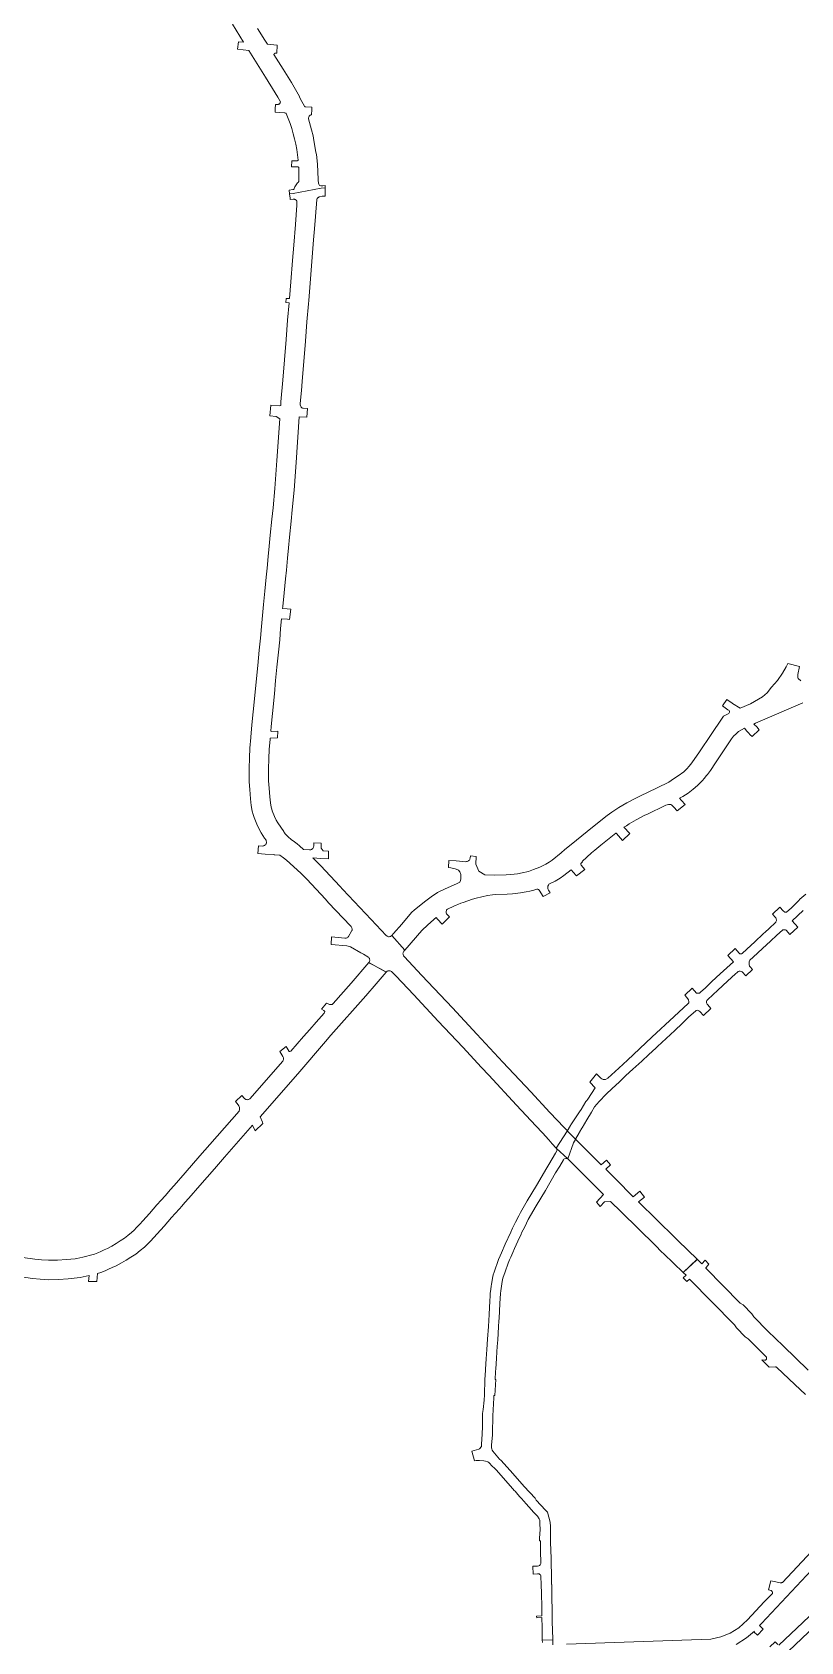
# Model space of a CAD drawing. Header units: inches. Extents: x 704148 to 723432, y 7075344 to 7101810.
# Drawn here: x 712945 to 714149, y 7086646 to 7089169 of the extents above; entities that cross this region are included whole.
import ezdxf

# ---------------------------------------------------------------- set-up
doc = ezdxf.new("R2010")
doc.units = ezdxf.units.IN
doc.header["$MEASUREMENT"] = 0
doc.layers.add('gisdb.gisadmin', color=7, linetype='Continuous', lineweight=9, true_color=0xccf5fc)

msp = doc.modelspace()

# ---------------------------------------------------------------- linework, layer by layer
at = {"layer": 'gisdb.gisadmin'}
for points in [[(713298.1176, 7089175.0116), (713309.6775, 7089156.5479), (713313.5227, 7089150.4062), (713328.8215, 7089148.7932), (713328.2033, 7089136.2966), (713326.6989, 7089136.4509), (713326.4923, 7089136.4543), (713326.4902, 7089136.4579), (713326.4206, 7089136.4554), (713326.3833, 7089136.4541), (713326.2815, 7089136.4504), (713326.0739, 7089136.4285), (713325.8682, 7089136.3921), (713325.6656, 7089136.3415), (713325.5658, 7089136.3109), (713325.3695, 7089136.2395), (713325.1787, 7089136.1545), (713324.9943, 7089136.0566), (713324.8172, 7089135.946), (713324.6481, 7089135.8233), (713324.4881, 7089135.6892), (713324.3377, 7089135.5443), (713324.1978, 7089135.3893), (713324.069, 7089135.2249), (713323.9519, 7089135.052), (713323.8472, 7089134.8713), (713323.7553, 7089134.6838), (713323.6766, 7089134.4903), (713323.6424, 7089134.3917), (713323.6116, 7089134.2919), (713337.9967, 7089111.3156), (713351.1014, 7089090.3844), (713355.4637, 7089083.1735), (713359.603, 7089075.8324), (713363.5154, 7089068.3678), (713363.7024, 7089067.9828), (713364.8523, 7089065.615), (713372.1474, 7089052.5426), (713372.2543, 7089052.5202), (713372.4765, 7089052.4933), (713372.7657, 7089052.4582), (713373.4573, 7089052.4104), (713383.193, 7089051.5875), (713383.0653, 7089049.7409), (713382.8782, 7089045.9214), (713382.5096, 7089041.8798), (713382.3489, 7089039.8863), (713382.2639, 7089039.6513), (713381.74, 7089039.68), (713380.73, 7089039.36), (713379.83, 7089038.72), (713379.02, 7089037.68), (713378.21, 7089036.05), (713377.93, 7089035.09), (713377.8907, 7089034.3676), (713377.85, 7089033.62), (713382.75, 7089016.39), (713385.12, 7089006.63), (713386.35, 7088999.66), (713389.58, 7088981.31), (713390.26, 7088977.48), (713392.04, 7088962.43), (713392.05, 7088962.27), (713392.86, 7088938.48), (713392.9288, 7088937.6921), (713392.9304, 7088937.6044), (713392.9638, 7088937.2906), (713393.36, 7088932.75), (713393.97, 7088930.96), (713394.38, 7088930.19), (713395.36, 7088929.09), (713397, 7088928.43), (713397.72, 7088928.34), (713398.82, 7088928.33), (713400.31, 7088928.44), (713404.2045, 7088928.9353), (713404.1921, 7088928.0415), (713404.1536, 7088925.2619), (713397.5431, 7088924.7517), (713353.6712, 7088916.7109), (713348.2937, 7088915.9728), (713347.4361, 7088921.8773), (713353.1479, 7088922.5681), (713353.6599, 7088922.6744), (713354.1457, 7088922.868), (713354.7932, 7088923.3085), (713355.1516, 7088923.6893), (713355.4385, 7088924.1265), (713355.8367, 7088925.1689), (713356.5429, 7088926.9065), (713357.3979, 7088928.576), (713358.3951, 7088930.1645), (713359.5269, 7088931.6602), (713360.7848, 7088933.0515), (713362.1592, 7088934.3278), (713362.4041, 7088934.576), (713362.6816, 7088935.0182), (713362.8353, 7088935.5172), (713362.8622, 7088935.7805), (713362.6863, 7088957.1533), (713362.6683, 7088957.4955), (713362.5863, 7088957.5596), (713362.5022, 7088957.6208), (713362.416, 7088957.6791), (713362.3278, 7088957.7343), (713362.2377, 7088957.7865), (713362.146, 7088957.8355), (713362.0525, 7088957.8813), (713361.8611, 7088957.963), (713361.7635, 7088957.9988), (713361.6646, 7088958.0312), (713361.5646, 7088958.0602), (713361.4638, 7088958.0857), (713361.3621, 7088958.1077), (713361.2596, 7088958.1261), (713361.1567, 7088958.141), (713361.0532, 7088958.1523), (713360.9494, 7088958.1599), (713351.4751, 7088958.3702), (713351.5354, 7088967.4959), (713359.7876, 7088967.7583), (713359.8918, 7088967.7671), (713359.9957, 7088967.7795), (713360.0991, 7088967.7955), (713360.2018, 7088967.8151), (713360.3038, 7088967.8383), (713360.405, 7088967.865), (713360.5051, 7088967.8952), (713360.6041, 7088967.9289), (713360.7019, 7088967.966), (713360.7984, 7088968.0065), (713360.8933, 7088968.0504), (713360.9867, 7088968.0975), (713361.0784, 7088968.1479), (713361.1683, 7088968.2014), (713361.2562, 7088968.258), (713361.3421, 7088968.3177), (713361.4259, 7088968.3803), (713361.5075, 7088968.4458), (713361.5867, 7088968.5141), (713361.6635, 7088968.5851), (713361.7378, 7088968.6588), (713361.8094, 7088968.735), (713360.8267, 7088977.1304), (713359.5549, 7088985.4869), (713357.9957, 7088993.7946), (713356.1508, 7089002.0435), (713354.0224, 7089010.2239), (713351.6131, 7089018.3259), (713348.9258, 7089026.3401), (713345.9636, 7089034.2568), (713342.7301, 7089042.0666), (713342.2694, 7089042.3017), (713341.9498, 7089042.4314), (713341.6221, 7089042.5388), (713340.9483, 7089042.6847), (713340.4658, 7089042.733), (713325.5072, 7089043.8598), (713325.7435, 7089048.9744), (713326.3365, 7089056.0485), (713326.8685, 7089056.0321), (713328.1416, 7089055.9928), (713329.1699, 7089055.9731), (713329.6878, 7089056.0201), (713330.3653, 7089056.1658), (713330.6949, 7089056.2736), (713331.1733, 7089056.4773), (713331.628, 7089056.7296), (713332.1887, 7089057.1369), (713332.6879, 7089057.6177), (713332.9112, 7089057.8829), (713333.2105, 7089058.3081), (713333.464, 7089058.7621), (713333.925, 7089060.2465), (713329.9187, 7089067.4248), (713325.6739, 7089074.4646), (713310.5315, 7089098.6505), (713284.2428, 7089140.6394), (713266.8186, 7089142.6035), (713268.1003, 7089154.3415), (713276.1537, 7089153.5596), (713258.8205, 7089181.9063)], [(714152.744, 7088118.2917), (714078.6051, 7088086.0368), (714076.0665, 7088084.9323), (714080.3508, 7088080.257), (714084.3681, 7088075.8729), (714073.51, 7088065.09), (714069.96, 7088068.21), (714067.4578, 7088071.0511), (714065.1371, 7088073.6862), (714061.0203, 7088078.3606), (714052.0811, 7088073.1677), (714047.943, 7088069.7216), (714044.2224, 7088065.8286), (714040.9672, 7088061.5388), (714015.7102, 7088024.006), (714007.7238, 7088012.1378), (714003.172, 7088005.8885), (714001.8275, 7088004.0426), (713998.1813, 7087999.7477), (713995.3459, 7087996.4078), (713987.361, 7087988.4425), (713980.9465, 7087982.8374), (713972.7629, 7087976.675), (713964.3279, 7087971.2757), (713959.4859, 7087968.6618), (713962.52, 7087965.16), (713968.4618, 7087958.8321), (713955.6743, 7087948.7642), (713950.57, 7087954.39), (713946.78, 7087958.11), (713945.83, 7087958.64), (713944.73, 7087958.92), (713943.69, 7087958.94), (713942.35, 7087958.84), (713940.17, 7087958.27), (713937.99, 7087957.46), (713908.2579, 7087943.306), (713905.0254, 7087941.8432), (713891.5453, 7087934.7796), (713880.2753, 7087928.2346), (713876.1497, 7087925.5225), (713872.3222, 7087923.0064), (713881.417, 7087913.1443), (713870.25, 7087902.52), (713860.71, 7087913.37), (713859.936, 7087913.6984), (713859.8012, 7087913.7555), (713836.2265, 7087894.8603), (713826.6897, 7087887.1514), (713821.43, 7087882.85), (713806.59, 7087869.42), (713807.25, 7087868.67), (713805.38, 7087867.03), (713804.89, 7087866.32), (713804.75, 7087865.4), (713804.8, 7087864.77), (713805.28, 7087863.78), (713811.198, 7087857.0343), (713797.8534, 7087847.0071), (713796.8953, 7087848.1178), (713789.3258, 7087856.5182), (713777.9672, 7087847.2365), (713772.1666, 7087843.3158), (713764.5311, 7087838.623), (713754.7196, 7087833.7543), (713753.78, 7087832.11), (713753.23, 7087830.61), (713753, 7087828.54), (713753.12, 7087826.43), (713753.85, 7087824.59), (713756.4506, 7087820.3532), (713745.6158, 7087814.7575), (713739.56, 7087824.27), (713738.43, 7087825.48), (713737.24, 7087825.96), (713735.82, 7087826.07), (713730.8314, 7087824.4977), (713724.77, 7087823.12), (713718.9708, 7087822.0213), (713710.3889, 7087820.2294), (713697.699, 7087818.7221), (713688.9978, 7087818.2269), (713670.4629, 7087817.6122), (713666.1387, 7087817.3124), (713658.45, 7087816.02), (713640.62, 7087811.9), (713634.83, 7087810.19), (713620.4178, 7087805.4137), (713616.6132, 7087804.032), (713612.1389, 7087802.1561), (713609.2976, 7087800.9648), (713605.8, 7087799.47), (713595.59, 7087794.61), (713594.4, 7087793.78), (713594, 7087792.62), (713593.73, 7087790.99), (713593.68, 7087789.32), (713593.84, 7087788.5), (713594.29, 7087787.65), (713597.76, 7087783.9), (713598.7783, 7087782.7878), (713587.3768, 7087771.2342), (713580.16, 7087779.02), (713577.8094, 7087781.485), (713574.6667, 7087778.9951), (713573.6279, 7087778.0695), (713564.9164, 7087770.3075), (713555.6841, 7087761.0711), (713528.9573, 7087730.47), (713508.6659, 7087753.5811), (713511.05, 7087756.32), (713523.9, 7087771.08), (713539.54, 7087789.24), (713544.15, 7087793.46), (713553.99, 7087801.3), (713559.889, 7087806.1885), (713569.9085, 7087813.8093), (713580.2899, 7087820.9291), (713592.2347, 7087826.7225), (713609.9, 7087834.48), (713614.95, 7087837.14), (713616.13, 7087839.49), (713616.75, 7087842.18), (713616.78, 7087849.26), (713615.17, 7087853.07), (713612.85, 7087855.58), (713609.33, 7087857.26), (713607.69, 7087858.04), (713600.72, 7087859.59), (713597.5055, 7087859.7711), (713597.9323, 7087871.0833), (713609.395, 7087870.249), (713624.648, 7087869.153), (713625.6895, 7087869.1591), (713626.7143, 7087869.3452), (713627.6914, 7087869.7058), (713628.5915, 7087870.2298), (713629.3874, 7087870.9017), (713630.0551, 7087871.701), (713630.5745, 7087872.6038), (713630.9299, 7087873.5828), (713631.1107, 7087874.6085), (713631.5171, 7087878.4341), (713640.52, 7087877.02), (713640.21, 7087865.2), (713644.92, 7087854.21), (713654.3, 7087848.65), (713670.03, 7087848.05), (713687.66, 7087848.6), (713695.04, 7087849.02), (713705.48, 7087850.26), (713712.6272, 7087851.7523), (713722.53, 7087853.82), (713730.77, 7087856.79), (713740.55, 7087860.66), (713749.84, 7087865.27), (713755.11, 7087868.48), (713759.8, 7087871.65), (713773.8, 7087883.09), (713779.66, 7087888.12), (713789.55, 7087896.22), (713822.94, 7087923.21), (713845.96, 7087941.61), (713853.16, 7087946.79), (713864.28, 7087954.1), (713876.85, 7087961.4), (713892.14, 7087969.38), (713897.09, 7087971.62), (713924.3768, 7087984.9327), (713942.53, 7087994.01), (713949.941, 7087998.8809), (713957.2928, 7088003.7129), (713965.9651, 7088010.1021), (713971.1498, 7088015.045), (713973.8992, 7088018.1641), (713977.1315, 7088021.831), (713982.5026, 7088029.1099), (713990.5812, 7088041.115), (714008.7383, 7088068.2786), (714026.098, 7088094.1501), (714028.43, 7088097.36), (714036.65, 7088101.35), (714037.8531, 7088103.3802), (714037.93, 7088103.51), (714037.93, 7088104.6), (714037.82, 7088105.21), (714037.34, 7088105.89), (714035.224, 7088107.3428), (714026.623, 7088113.2481), (714033.3337, 7088123.1713), (714041.81, 7088117.7), (714042.6148, 7088117.1807), (714054.38, 7088109.59), (714070.53, 7088116.59), (714076.92, 7088119.99), (714089.34, 7088127.52), (714096.63, 7088133.94), (714103.7781, 7088142.4339), (714113.02, 7088153.38), (714120.66, 7088164.8), (714126.66, 7088174.78), (714129.2457, 7088179.9514), (714147.55, 7088174.93), (714145.02, 7088162.35), (714144.86, 7088160.88), (714144.87, 7088159.33), (714145.09, 7088157.88), (714145.54, 7088156.35), (714149.71, 7088152.76)], [(714153.36, 7087792.47), (714136.13, 7087776.49), (714144.6158, 7087766.5219), (714132.4067, 7087755.105), (714126.52, 7087761.83), (714125.68, 7087762.21), (714124.02, 7087762.5), (714122.49, 7087762.46), (714121.55, 7087762.2), (714120.81, 7087761.73), (714112.17, 7087753.99), (714101.87, 7087744.7), (714089.52, 7087732.99), (714074.72, 7087719.26), (714069.75, 7087714.66), (714069.15, 7087713.54), (714068.69, 7087712.34), (714068.42, 7087709.51), (714068.51, 7087708.23), (714069.28, 7087705.53), (714069.64, 7087704.68), (714070.05, 7087704.08), (714073.6697, 7087700.1476), (714063.3222, 7087690.443), (714057.58, 7087696.68), (714056.15, 7087697.14), (714054.5, 7087697.35), (714053.04, 7087697.33), (714051.47, 7087696.84), (714049.65, 7087695.52), (714046.9, 7087693.19), (714034.64, 7087681.96), (714019.63, 7087667.99), (714003.77, 7087653.27), (714002.62, 7087652.12), (714002.15, 7087651.41), (714001.86, 7087650.35), (714001.75, 7087649), (714001.82, 7087647.84), (714002.13, 7087646.92), (714002.76, 7087645.65), (714003.58, 7087644.7), (714008.6928, 7087639.2078), (713997.0088, 7087628.2497), (713991.41, 7087634.06), (713989.77, 7087635.39), (713988.43, 7087636.11), (713986.88, 7087636.16), (713985.57, 7087635.84), (713984.25, 7087634.96), (713974.2, 7087625.71), (713963.37, 7087615.39), (713951.82, 7087604.37), (713938.45, 7087591.92), (713924.77, 7087579.2), (713922.2, 7087576.82), (713911.17, 7087566.66), (713900.14, 7087556.49), (713886.43, 7087544.17), (713875.1344, 7087533.792), (713870.72, 7087529.44), (713864.61, 7087523.67), (713853.79, 7087513.39), (713844.51, 7087504.49), (713833.25, 7087493.21), (713826.28, 7087484.72), (713821.21, 7087476.76), (713814.03, 7087464.7), (713806.6689, 7087451.9688), (713806.34, 7087451.4), (713802.76, 7087445.191), (713802.2634, 7087444.3297), (713796.3995, 7087434.1595), (713796.1, 7087433.64), (713793.11, 7087428.54), (713784.27, 7087403.17), (713782.91, 7087403.77), (713780.97, 7087403.76), (713779.22, 7087403.33), (713778.22, 7087402.6), (713777.44, 7087401.83), (713771.5501, 7087391.9641), (713765.13, 7087381.21), (713749.1, 7087353.73), (713734.658, 7087329.6993), (713722.3918, 7087308.1878), (713716.689, 7087296.941), (713711.93, 7087287.48), (713710.96, 7087285.37), (713705.91, 7087274.41), (713700.94, 7087263), (713698.04, 7087256.32), (713694.93, 7087249.27), (713694.7764, 7087249.3074), (713692.8803, 7087244.8539), (713690.8227, 7087240.0209), (713686.0533, 7087226.487), (713682.486, 7087216.364), (713681.6665, 7087211.1001), (713679.3817, 7087196.4228), (713678.7408, 7087192.306), (713677.8764, 7087176.4541), (713676.6056, 7087153.1493), (713676.4167, 7087149.685), (713675.7653, 7087139.9977), (713674.397, 7087119.6507), (713673.7057, 7087109.3692), (713673.1238, 7087100.6875), (713672.4471, 7087090.5905), (713671.3403, 7087074.0767), (713671.0644, 7087069.9611), (713670.2279, 7087057.3846), (713671.3004, 7087057.348), (713669.824, 7087032.3916), (713668.5897, 7087032.3194), (713668.3637, 7087028.8607), (713666.6186, 7087000.3857), (713666.239, 7086973.143), (713666.13, 7086970.57), (713664.94, 7086954.58), (713664.85, 7086952.96), (713664.9, 7086950.28), (713665.07, 7086948.65), (713665.73, 7086946.76), (713666.73, 7086945.01), (713677.2, 7086932.87), (713679.8201, 7086930.4468), (713679.8598, 7086930.4803), (713698.24, 7086910.21), (713698.6393, 7086910.4483), (713698.2584, 7086910.1889), (713715.9, 7086890.02), (713732.97, 7086871.29), (713734.95, 7086868.54), (713749.48, 7086852.76), (713752.34, 7086849.52), (713756.43, 7086833.9), (713756.4562, 7086833.6543), (713757.13, 7086827.34), (713757.2822, 7086826.9632), (713757.3765, 7086802.7573), (713757.3777, 7086802.4279), (713757.42, 7086800.67), (713757.6288, 7086791.4464), (713757.99, 7086775.49), (713758.7439, 7086745.3513), (713758.97, 7086736.31), (713759.0089, 7086736.3101), (713759.3283, 7086721.6276), (713759.2482, 7086721.6237), (713759.3408, 7086717.6248), (713759.3439, 7086717.4618), (713759.7837, 7086694.059), (713760.0201, 7086678.2401), (713760.9871, 7086650.2349), (713761.0323, 7086648.925), (713744.3208, 7086649.4368), (713744.3005, 7086650.1466), (713744.0975, 7086657.2528), (713744.1162, 7086662.4511), (713744.21, 7086664.52), (713744.03, 7086668.82), (713743.38, 7086684.33), (713735.5417, 7086683.8864), (713735.2488, 7086686.7736), (713743.77, 7086687.22), (713743.58, 7086704.27), (713743.06, 7086718.79), (713742.96, 7086722.11), (713742.54, 7086735.95), (713742.24, 7086748.74), (713742.06, 7086749.95), (713741.45, 7086751.07), (713740.65, 7086751.89), (713739.4, 7086752.65), (713738.78, 7086752.8), (713737.05, 7086752.81), (713729.7987, 7086752.4659), (713729.6323, 7086764.7829), (713737, 7086765.09), (713738.76, 7086765.44), (713739.93, 7086766.04), (713740.92, 7086766.93), (713741.57, 7086767.95), (713741.95, 7086769.06), (713742.04, 7086770.54), (713741.7486, 7086787.6807), (713741.3344, 7086804.8668), (713740.39, 7086804.83), (713740.0496, 7086804.8163), (713740.0415, 7086808.4864), (713740.15, 7086808.61), (713740.74, 7086822.33), (713740.6028, 7086831.1799), (713740.53, 7086835.8799), (713740.3799, 7086836.8799), (713740.03, 7086838.1199), (713739.52, 7086839.3499), (713738.55, 7086840.8299), (713737.8608, 7086841.6519), (713736.68, 7086843.06), (713731.2886, 7086848.9073), (713723.1797, 7086857.7021), (713718.81, 7086862.87), (713711.58, 7086870.9), (713708.7261, 7086874.1384), (713703.6785, 7086879.6936), (713701.5288, 7086882.2378), (713700.4184, 7086883.552), (713697.9, 7086886.38), (713671.7457, 7086915.7414), (713668.6563, 7086919.0369), (713666.5067, 7086920.9681), (713665.0837, 7086922.4204), (713661.6059, 7086926.4529), (713660.58, 7086927.43), (713658.74, 7086928.23), (713655.38, 7086929.41), (713652.5, 7086930.27), (713646.08, 7086930.75), (713640.88, 7086930.69), (713637.93, 7086929.96), (713637.7862, 7086929.9244), (713633.6729, 7086945.3494), (713644.9, 7086948.21), (713645.74, 7086948.71), (713648.8555, 7086952.5159), (713648.8746, 7086953.8475), (713648.9841, 7086955.7675), (713649.6404, 7086964.5861), (713650.1399, 7086971.2974), (713650.3923, 7086984.2567), (713650.4782, 7086990.4212), (713650.6516, 7087002.8629), (713650.7403, 7087004.3373), (713651.3824, 7087010.3561), (713652.9401, 7087024.9576), (713653.8377, 7087033.3715), (713654.23, 7087057.6431), (713655.1294, 7087071.4666), (713655.2787, 7087073.6936), (713656.3618, 7087089.853), (713657.3381, 7087104.4204), (713658.4277, 7087120.6447), (713659.7528, 7087140.3494), (713660.9284, 7087159.5052), (713662.0955, 7087180.908), (713662.4901, 7087188.1454), (713662.7645, 7087193.1771), (713662.9312, 7087194.7671), (713664.3713, 7087204.0178), (713664.846, 7087207.0671), (713666.6764, 7087218.8252), (713667.3956, 7087221.6819), (713668.7711, 7087225.5851), (713675.7323, 7087245.3388), (713678.3674, 7087251.59), (713680.3527, 7087255.8675), (713686.2712, 7087269.3895), (713694.7433, 7087288.4085), (713697.7592, 7087294.7677), (713702.3503, 7087304.0403), (713707.4727, 7087314.1442), (713708.5, 7087316.37), (713710.2173, 7087319.1378), (713720.7589, 7087337.6248), (713735.2426, 7087361.7229), (713751.3088, 7087389.2707), (713754.3472, 7087394.3617), (713764.8663, 7087412.0171), (713767.6264, 7087416.7218), (713767.5, 7087417.46), (713767.04, 7087418.53), (713766.04, 7087420.07), (713783.24, 7087446.99), (713788.6139, 7087455.8495), (713788.96, 7087456.42), (713791.29, 7087459.97), (713802.5, 7087477.01), (713805.0086, 7087480.824), (713812.7849, 7087493.3155), (713813.9136, 7087494.8724), (713815.5992, 7087496.9256), (713827.29, 7087514.7), (713818.9839, 7087523.6521), (713829.1813, 7087536.6821), (713835.84, 7087529.98), (713837.79, 7087528.53), (713839.72, 7087527.87), (713841.56, 7087527.73), (713843.4, 7087527.89), (713847.25, 7087529.86), (713864.14, 7087545.65), (713877.97, 7087558.07), (713916.1, 7087593.86), (713951.03, 7087626.21), (713973.08, 7087646.87), (713973.74, 7087647.88), (713974, 7087649.19), (713973.97, 7087650.4), (713973.72, 7087651.63), (713973.42, 7087652.47), (713970.61, 7087656.22), (713967.4576, 7087659.7386), (713979.3186, 7087670.7076), (713985.99, 7087663.25), (713990.7836, 7087663.0259), (713992.8238, 7087664.9396), (713999.4969, 7087671.1334), (714009.74, 7087680.79), (714016.73, 7087687.39), (714023.35, 7087693.34), (714033.7518, 7087702.7198), (714044.18, 7087712.06), (714034.9209, 7087722.1284), (714046.5757, 7087732.9067), (714052.7646, 7087725.9496), (714053.0684, 7087725.5376), (714053.4352, 7087725.1808), (714053.8555, 7087724.8886), (714054.3178, 7087724.669), (714054.8097, 7087724.5278), (714055.3181, 7087724.4689), (714055.8293, 7087724.4937), (714056.3296, 7087724.6017), (714056.8056, 7087724.7899), (714057.2444, 7087725.0533), (714057.6343, 7087725.3848), (714071.8812, 7087738.4512), (714076.8041, 7087743.0182), (714091.1046, 7087756.5357), (714093.6716, 7087758.8521), (714100.079, 7087764.6312), (714109.6782, 7087773.626), (714109.8736, 7087773.8854), (714110.2601, 7087774.423), (714110.5849, 7087775), (714110.9597, 7087775.9619), (714111.164, 7087776.9739), (714111.1918, 7087778.0058), (714111.0423, 7087779.0273), (714110.7199, 7087780.008), (714110.2342, 7087780.9189), (714109.5995, 7087781.7331), (714104.8752, 7087786.822), (714116.7746, 7087797.8264), (714121.97, 7087792.32), (714124.29, 7087789.84), (714126.9846, 7087789.8302), (714134.764, 7087797.0452), (714146.25, 7087808.32), (714148.12, 7087810.15), (714157.31, 7087818.14)], [(712911.4158, 7087251.5106), (712949.1297, 7087246.11), (712959.61, 7087244.98), (712970.4697, 7087244.33), (712977.29, 7087244.34), (712984.6, 7087244.62), (712998.36, 7087245.73), (713012.12, 7087246.84), (713014.95, 7087247.31), (713023.95, 7087249.49), (713030.44, 7087250.805), (713034.32, 7087251.66), (713038, 7087252.725), (713042.4601, 7087254.02), (713047.41, 7087256.1), (713052.3599, 7087258.1799), (713057.64, 7087260.54), (713062.92, 7087262.9), (713069.66, 7087266.695), (713076.4001, 7087270.4901), (713082.865, 7087274.67), (713089.3301, 7087278.8501), (713094.925, 7087283.385), (713100.5203, 7087287.9203), (713104.52, 7087291.705), (713108.52, 7087295.49), (713113.405, 7087300.76), (713118.2902, 7087306.0302), (713128.4707, 7087317.5408), (713134.345, 7087324.45), (713140.2201, 7087331.3601), (713146.7, 7087338.415), (713153.2089, 7087345.5033), (713156.23, 7087348.975), (713161.1721, 7087354.6524), (713167.085, 7087361.505), (713184.55, 7087381.58), (713207.5921, 7087407.9337), (713223.2461, 7087425.877), (713269.07, 7087478.18), (713269.6, 7087480.96), (713269.51, 7087484.04), (713268.78, 7087486.59), (713267.5162, 7087488.0464), (713263.1855, 7087493.0373), (713273.4444, 7087502.7047), (713277.374, 7087498.154), (713278.1082, 7087497.4378), (713278.9537, 7087496.8571), (713279.8858, 7087496.4289), (713280.8771, 7087496.1658), (713281.8988, 7087496.0753), (713282.921, 7087496.1601), (713283.9138, 7087496.4178), (713284.8481, 7087496.8409), (713285.6968, 7087497.4169), (713337.371, 7087556.46), (713337.9505, 7087557.244), (713338.3953, 7087558.1115), (713338.6938, 7087559.0395), (713338.8381, 7087560.0037), (713338.8243, 7087560.9785), (713338.6528, 7087561.9382), (713338.3282, 7087562.8574), (713337.859, 7087563.712), (713332.8153, 7087571.3554), (713342.6114, 7087579.4305), (713347.78, 7087571.57), (713348.55, 7087571.66), (713350.08, 7087572.32), (713370.14, 7087595.09), (713379.85, 7087606.11), (713389.82, 7087617.43), (713402.24, 7087631.52), (713403.54, 7087634.06), (713402.1, 7087635.87), (713398.0604, 7087637.7228), (713406.3054, 7087647.4554), (713409.92, 7087645.85), (713410.8286, 7087645.4569), (713411.7883, 7087645.2139), (713412.7745, 7087645.1272), (713413.7619, 7087645.1991), (713414.7251, 7087645.4277), (713415.5396, 7087645.7657), (713416.6712, 7087647.0378), (713444.9, 7087678.77), (713472.3219, 7087710.9177), (713473.5588, 7087710.2528), (713491.5834, 7087700.5641), (713499.2841, 7087696.4247), (713499.7178, 7087696.1916), (713483.7707, 7087677.4962), (713467.8235, 7087658.8007), (713413.0308, 7087597.2077), (713404.4945, 7087587.2056), (713361.2304, 7087536.5123), (713301.8987, 7087469.4137), (713305.51, 7087460.96), (713306.3935, 7087458.9181), (713294.45, 7087447.39), (713289.987, 7087455.9227), (713246.1327, 7087405.8679), (713230.4888, 7087387.9362), (713207.4606, 7087361.5983), (713190.0607, 7087341.5982), (713184.145, 7087334.7424), (713179.163, 7087329.0191), (713175.8753, 7087325.2409), (713169.089, 7087317.8507), (713163.0032, 7087311.2249), (713157.5055, 7087304.7586), (713151.4389, 7087297.6232), (713140.8265, 7087285.6243), (713135.7, 7087280.0938), (713130.138, 7087274.0934), (713125.4145, 7087269.6238), (713120.5681, 7087265.0378), (713114.0672, 7087259.7685), (713107.2054, 7087254.2068), (713099.3709, 7087249.1413), (713092.1253, 7087244.4566), (713084.5752, 7087240.2054), (713076.6094, 7087235.7203), (713070.0451, 7087232.7862), (713064.4523, 7087230.2864), (713059.1867, 7087228.0738), (713052.6205, 7087225.3147), (713047.1329, 7087223.7213), (713046.0309, 7087210.8486), (713033.2485, 7087210.9722), (713033.9216, 7087220.4263), (713019.756, 7087217.2301), (713001.0234, 7087215.4461), (712986.1354, 7087214.2451), (712969.8725, 7087213.9114), (712957.071, 7087214.6776), (712945.3444, 7087215.942), (712907.1211, 7087221.4155)], [(714157.0542, 7087033.861), (714140.0689, 7087049.696), (714112.0183, 7087076.3313), (714111.6123, 7087076.6609), (714111.3893, 7087076.7979), (714110.9118, 7087077.0112), (714110.4046, 7087077.1383), (714109.9033, 7087077.1756), (714099.7739, 7087077.0794), (714099.7708, 7087077.0389), (714088.5313, 7087088.1487), (714092.6977, 7087087.8605), (714092.9593, 7087087.8539), (714093.4793, 7087087.9089), (714093.7338, 7087087.9702), (714093.9819, 7087088.0535), (714094.4517, 7087088.2831), (714094.8746, 7087088.5908), (714095.2375, 7087088.9672), (714095.5296, 7087089.401), (714095.742, 7087089.8788), (714095.8161, 7087090.1298), (714095.8975, 7087090.6464), (714095.888, 7087091.1692), (714095.7878, 7087091.6825), (714095.6, 7087092.1706), (714095.475, 7087092.4005), (714095.1673, 7087092.8233), (714095.0165, 7087092.9842), (714075.8983, 7087112.1888), (714066.7969, 7087121.4537), (714062.434, 7087124.1356), (714048.4424, 7087138.4266), (714045.664, 7087142.9712), (713975.2248, 7087214.6872), (713970.7916, 7087210.8957), (713965.0334, 7087216.6794), (713969.6941, 7087220.863), (713965.6758, 7087224.8184), (713965.358, 7087225.1303), (713986.3977, 7087244.9808), (713987.309, 7087245.8685), (713994.2908, 7087238.823), (713994.3177, 7087238.7959), (713999.8122, 7087244.54), (714005.5196, 7087238.3337), (714001.1247, 7087233.2146), (714001.0151, 7087232.977), (714000.8599, 7087232.4776), (714000.8156, 7087232.2197), (714000.7978, 7087232.0342), (714054.543, 7087177.3147), (714058.9067, 7087174.6336), (714072.8983, 7087160.3426), (714075.6767, 7087155.798), (714097.5866, 7087133.491), (714121.6228, 7087110.0831), (714160.7891, 7087071.9408)], [(713782.2277, 7086642.5932), (714008.4974, 7086650.668), (714024.1009, 7086653.972), (714038.8936, 7086659.9354), (714052.4261, 7086668.3769), (714065.7704, 7086680.6258), (714092.1353, 7086708.814), (714105.1154, 7086721.9257), (714105.1866, 7086722.768), (714105.1243, 7086724.1557), (714104.591, 7086725.4385), (714103.0626, 7086726.8354), (714098.7809, 7086728.0022), (714102.5502, 7086741.6982), (714110.5295, 7086740.1955), (714114.6386, 7086739.4216), (714116.9388, 7086738.9885), (714118.7634, 7086738.8876), (714119.3697, 7086738.9602), (714119.9674, 7086739.0855), (714120.6455, 7086739.2959), (714265.8251, 7086894.5158)], [(714299.4892, 7086900.932), (714087.9417, 7086675.0517), (714084.9553, 7086671.7291), (714085.029, 7086671.6186), (714090.5761, 7086665.9705), (714081.65, 7086656.7183), (714076.0641, 7086662.2387), (714076.7117, 7086662.9409), (714064.4501, 7086652.3948), (714047.9597, 7086642.1082)], [(714115.0881, 7086640.9182), (714190.8806, 7086712.763)], [(714202.5758, 7086700.4252), (714130.2144, 7086631.8328)], [(713744.506, 7086645.1321), (713744.3208, 7086649.4368), (713761.0323, 7086648.925), (713760.6862, 7086641.5443)], [(714100.8267, 7086638.3385), (714109.1355, 7086646.3597), (714113.5365, 7086641.8823)]]:
    msp.add_lwpolyline(points, dxfattribs=at)
msp.add_lwpolyline([(713349.1081, 7088908.9292), (713348.2937, 7088915.9728), (713353.6712, 7088916.7109), (713397.5431, 7088924.7517), (713404.1536, 7088925.2619), (713403.9577, 7088912.3801), (713399.51, 7088912.02), (713394.35, 7088911.23), (713393.2845, 7088910.3943), (713392.82, 7088910.03), (713391.62, 7088908.57), (713390.92, 7088907.31), (713390.3499, 7088900.5009), (713387.6947, 7088867.5172), (713386.6998, 7088855.1574), (713385.8057, 7088844.0502), (713378.1523, 7088748.9757), (713377.7236, 7088743.6506), (713375.3336, 7088715.3406), (713372.9436, 7088685.2306), (713367.9428, 7088621.5188), (713366.7561, 7088607.4701), (713365.04, 7088587.155), (713365.01, 7088585.42), (713365.71, 7088582.4), (713366.23, 7088581.53), (713366.72, 7088580.95), (713367.38, 7088580.48), (713368.22, 7088580.17), (713369.25, 7088579.97), (713376.2202, 7088579.5017), (713375.0886, 7088565.6804), (713363.4038, 7088566.416), (713358.4299, 7088494.9765), (713355.4038, 7088451.5133), (713352.4925, 7088420.859), (713350.7291, 7088402.9938), (713348.1003, 7088377.9546), (713346.4526, 7088361.1248), (713345.145, 7088344.8952), (713343.3429, 7088326.0544), (713341.7807, 7088312.254), (713339.8035, 7088290.4053), (713337.6007, 7088268.96), (713337.3015, 7088265.9609), (713344.36, 7088265.45), (713349.94, 7088265.05), (713348.1956, 7088248.7319), (713344.87, 7088249.08), (713335.716, 7088250.0335), (713334.2258, 7088234.8052), (713332.6814, 7088216.7937), (713330.7191, 7088197.4935), (713328.4785, 7088173.8165), (713326.3848, 7088153.3284), (713324.4782, 7088132.1568), (713321.4018, 7088101.1909), (713319.3132, 7088080.7801), (713318.7021, 7088073.4942), (713320.46, 7088073.41), (713329.9151, 7088073.8358), (713329.404, 7088063.324), (713317.7988, 7088062.7244), (713317.6572, 7088061.0364), (713316.3504, 7088044.9381), (713315.7245, 7088030.9611), (713315.3045, 7088014.3348), (713315.1375, 7088003.9026), (713315.4126, 7087995.9183), (713316.0715, 7087984.6027), (713317.2745, 7087970.6389), (713318.1986, 7087961.2571), (713319.3783, 7087954.761), (713320.145, 7087951.5885), (713321.0908, 7087948.6901), (713324.4979, 7087940.1767), (713327.4349, 7087934.0894), (713329.6854, 7087930.0861), (713334.3477, 7087923.1588), (713338.9565, 7087916.337), (713339.8519, 7087914.9805), (713341.8738, 7087912.4122), (713346.2329, 7087908.0596), (713350.8919, 7087904.0297), (713355.827, 7087900.3431), (713359.9068, 7087897.3219), (713363.7878, 7087894.0493), (713370.1868, 7087888.2981), (713379.515, 7087887.588), (713380.5032, 7087887.5945), (713381.477, 7087887.763), (713382.4098, 7087888.0892), (713383.2765, 7087888.564), (713384.0535, 7087889.1747), (713384.7197, 7087889.9046), (713385.257, 7087890.7339), (713385.651, 7087891.6403), (713385.8908, 7087892.5989), (713385.97, 7087893.584), (713385.9589, 7087898.4638), (713397.8926, 7087898.3637), (713397.92, 7087890.24), (713400.75, 7087886.3), (713409.0478, 7087885.6532), (713408.9993, 7087873.3793), (713397.07, 7087874.29), (713384.6582, 7087875.2915), (713386.9565, 7087873.2259), (713397.245, 7087862.6761), (713427.1134, 7087830.68), (713431.8703, 7087825.3787), (713475.8335, 7087778.5125), (713499.8077, 7087753.3883), (713500.5534, 7087752.7268), (713501.3983, 7087752.1978), (713502.3191, 7087751.8161), (713503.2905, 7087751.5921), (713504.2855, 7087751.532), (713505.2767, 7087751.6374), (713506.2368, 7087751.9055), (713507.1392, 7087752.3289), (713507.9591, 7087752.8958), (713508.6739, 7087753.5907), (713528.9573, 7087730.47), (713527.3973, 7087728.6411), (713526.8275, 7087727.8515), (713526.393, 7087726.9801), (713526.1052, 7087726.0498), (713525.9717, 7087725.0853), (713525.9959, 7087724.1119), (713526.1772, 7087723.1552), (713526.511, 7087722.2404), (713526.9882, 7087721.3917), (713527.5965, 7087720.6313), (713555.6533, 7087690.8661), (713564.9657, 7087680.9855), (713603.4483, 7087639.9002), (713641.8112, 7087598.913), (713682.6144, 7087555.1022), (713726.2488, 7087508.4476), (713756.3608, 7087475.9811), (713789.7488, 7087440.8997), (713805.7698, 7087424.6632), (713836.7156, 7087394.1086), (713844.9366, 7087401.2577), (713851.1071, 7087393.9303), (713843.6873, 7087387.2251), (713846.0421, 7087384.9), (713859.528, 7087371.4068), (713886.8713, 7087344.0486), (713896.9486, 7087352.7836), (713904.5571, 7087343.5284), (713895.0735, 7087335.9529), (713952.519, 7087279.5613), (713957.2896, 7087274.9451), (713987.309, 7087245.8685), (713965.358, 7087225.1303), (713934.9963, 7087254.2148), (713931.3008, 7087257.7907), (713921.5654, 7087267.3475), (713867.7952, 7087320.1311), (713851.3552, 7087336.5801), (713842.01, 7087335.72), (713835.1658, 7087328.7619), (713829.3408, 7087335.517), (713840.3548, 7087347.5866), (713824.6115, 7087363.3385), (713784.2699, 7087403.1701), (713766.04, 7087420.07), (713759.68, 7087426.72), (713754.65, 7087432.99), (713744.68, 7087444.23), (713734.2048, 7087455.165), (713704.0029, 7087487.7285), (713660.39, 7087534.36), (713648.9515, 7087546.6417), (713619.5907, 7087578.1667), (713581.261, 7087619.1185), (713542.8106, 7087660.1693), (713514.62, 7087690.08), (713508.6483, 7087696.4138), (713507.8989, 7087697.0856), (713507.0478, 7087697.6227), (713506.1188, 7087698.0099), (713505.1382, 7087698.2365), (713504.1335, 7087698.2959), (713503.133, 7087698.1866), (713502.1649, 7087697.9115), (713501.2563, 7087697.4786), (713500.4329, 7087696.8998), (713499.7178, 7087696.1916), (713472.3219, 7087710.9177), (713472.8812, 7087711.6901), (713473.311, 7087712.5415), (713473.6005, 7087713.4501), (713473.7424, 7087714.3932), (713473.7331, 7087715.3468), (713473.5728, 7087716.2869), (713473.2656, 7087717.1897), (713472.8192, 7087718.0325), (713472.2449, 7087718.7939), (713471.5572, 7087719.4546), (713470.7736, 7087719.9981), (713463.9116, 7087723.989), (713459.67, 7087726.456), (713443.69, 7087735.75), (713438.06, 7087737.4), (713413.3, 7087739.27), (713413.9601, 7087751.14), (713434.9163, 7087749.0966), (713435.895, 7087749.0813), (713436.8631, 7087749.2255), (713437.7949, 7087749.525), (713438.6656, 7087749.9721), (713439.452, 7087750.5549), (713440.1332, 7087751.2577), (713440.6911, 7087752.0619), (713445.3888, 7087760.1758), (713445.8006, 7087761.0391), (713446.0699, 7087761.9569), (713446.19, 7087762.9059), (713446.1577, 7087763.8619), (713445.9739, 7087764.8006), (713445.6433, 7087765.6981), (713445.1743, 7087766.5317), (713444.5787, 7087767.2802), (713443.47, 7087768.4659), (713409.4525, 7087804.8433), (713404.6869, 7087810.1545), (713375.2494, 7087841.6889), (713365.8912, 7087851.2848), (713343.4666, 7087871.4393), (713338.5159, 7087875.3534), (713333.1528, 7087879.3597), (713324.25, 7087879.87), (713324.29, 7087880.31), (713310.07, 7087880.93), (713298.3301, 7087882.0337), (713299.4013, 7087894.1554), (713305.933, 7087893.67), (713306.9375, 7087893.7491), (713307.9147, 7087893.9953), (713308.8368, 7087894.4015), (713309.678, 7087894.9563), (713310.4144, 7087895.644), (713311.0254, 7087896.4453), (713311.4937, 7087897.3375), (713311.8061, 7087898.2955), (713311.9537, 7087899.2922), (713311.9325, 7087900.2997), (713311.743, 7087901.2893), (713311.3626, 7087902.8769), (713309.1427, 7087906.1628), (713303.7839, 7087914.1249), (713300.4689, 7087920.0217), (713296.6632, 7087927.9094), (713292.4984, 7087938.3163), (713290.8755, 7087943.2896), (713289.6237, 7087948.4691), (713288.0664, 7087957.0443), (713287.0026, 7087967.8442), (713285.7475, 7087982.414), (713285.043, 7087994.5111), (713284.7292, 7088003.6223), (713284.9106, 7088014.9619), (713285.3417, 7088032.025), (713286.0054, 7088046.8485), (713287.3602, 7088063.5367), (713287.4357, 7088064.4369), (713289.0428, 7088083.5981), (713291.1551, 7088104.241), (713294.2133, 7088135.0228), (713296.1237, 7088156.237), (713298.2244, 7088176.7938), (713300.4643, 7088200.463), (713302.413, 7088219.6299), (713303.9525, 7088237.5842), (713305.6445, 7088254.875), (713307.3553, 7088272.0222), (713309.5438, 7088293.3285), (713311.5352, 7088315.3339), (713313.1061, 7088329.2116), (713314.8615, 7088347.5633), (713316.1718, 7088363.8266), (713317.8553, 7088381.0228), (713320.4854, 7088406.074), (713322.234, 7088423.7892), (713325.1038, 7088454.0066), (713328.1558, 7088497.8419), (713332.6983, 7088563.0858), (713327.05, 7088567.07), (713317.4872, 7088567.7089), (713318.627, 7088584.5775), (713333.0573, 7088583.851), (713333.9689, 7088584.1826), (713334.3099, 7088584.3737), (713334.7447, 7088589.6765), (713337.6431, 7088623.9876), (713342.6389, 7088687.6361), (713345.035, 7088717.822), (713347.3507, 7088745.2527), (713342.5527, 7088745.5269), (713342.8369, 7088752.0218), (713347.8739, 7088751.7069), (713350.0062, 7088778.1966), (713352.8058, 7088811.4207), (713354.9455, 7088835.7102), (713357.2461, 7088867.8219), (713359.4302, 7088898.3073), (713359.5238, 7088900.9794), (713359.6581, 7088904.6167), (713359.4331, 7088904.9672), (713359.3731, 7088905.0523), (713359.3117, 7088905.1363), (713359.2488, 7088905.2193), (713359.1844, 7088905.3012), (713359.1187, 7088905.3819), (713359.0515, 7088905.4615), (713358.983, 7088905.5399), (713358.9131, 7088905.6171), (713358.8419, 7088905.6931), (713358.7694, 7088905.7679), (713358.6956, 7088905.8413), (713358.6206, 7088905.9135), (713358.5443, 7088905.9844), (713358.4668, 7088906.0539), (713358.388, 7088906.1221), (713358.3082, 7088906.1889), (713358.2271, 7088906.2543), (713358.145, 7088906.3183), (713358.0617, 7088906.3808), (713357.9774, 7088906.4419), (713357.892, 7088906.5015), (713357.8056, 7088906.5597), (713357.7182, 7088906.6163), (713357.6299, 7088906.6714), (713357.5406, 7088906.725), (713357.4504, 7088906.777), (713357.3592, 7088906.8274), (713357.2673, 7088906.8762), (713357.1745, 7088906.9235), (713357.0809, 7088906.9691), (713356.9865, 7088907.0131), (713356.8913, 7088907.0554), (713356.7955, 7088907.0961), (713356.6989, 7088907.1351), (713356.6017, 7088907.1724), (713356.5039, 7088907.2081), (713356.4054, 7088907.242), (713356.3064, 7088907.2742), (713356.2068, 7088907.3047), (713356.1068, 7088907.3335), (713356.0062, 7088907.3605), (713355.9052, 7088907.3858), (713355.8037, 7088907.4093), (713355.7019, 7088907.4311), (713355.5997, 7088907.4511), (713355.4972, 7088907.4693), (713355.3944, 7088907.4857), (713355.2913, 7088907.5003), (713355.1879, 7088907.5132), (713355.0844, 7088907.5242), (713354.9807, 7088907.5335), (713354.8768, 7088907.541), (713354.7728, 7088907.5466), (713354.6688, 7088907.5504), (713354.5646, 7088907.5525), (713354.4605, 7088907.5527), (713354.3564, 7088907.5511), (713354.2523, 7088907.5478), (713354.1483, 7088907.5426), (713354.0444, 7088907.5356), (713353.9406, 7088907.5268), (713353.8371, 7088907.5162), (713353.7337, 7088907.5038), (713353.6305, 7088907.4896), (713349.3453, 7088906.8779)], close=True, dxfattribs=at)

doc.saveas('drawing.dxf')
